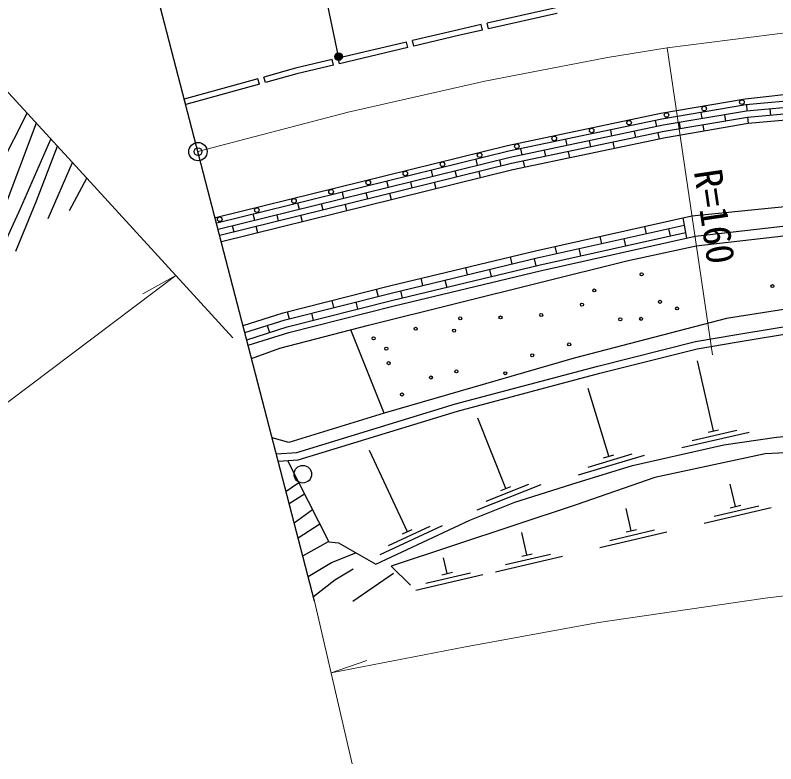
# Model space of a CAD drawing. Units: millimetres at full size, sheet at 1:1000; details may follow other scales. Extents: x 40000 to 680000, y 20000 to 380000.
# Drawn here: x 365654 to 415380, y 245077 to 294048 of the extents above; entities that cross this region are included whole.
import ezdxf
from ezdxf.enums import TextEntityAlignment as Align

# ---------------------------------------------------------------- set-up
doc = ezdxf.new("R2010")
doc.units = ezdxf.units.MM
doc.header["$LTSCALE"] = 1000
doc.header["$PDMODE"] = 32
doc.header["$PDSIZE"] = 500
doc.linetypes.add('CHAIN', pattern=[18.5, 12, -1.5, 3.5, -1.5])
for name, color, linetype, lineweight in [('M-BGD', 7, 'Continuous', 25), ('M-BGD-EXST', 7, 'Continuous', 25), ('M-BMK', 2, 'CHAIN', 13), ('M-BMK-OTRS', 5, 'Continuous', 25), ('M-BMK-SRVR', 3, 'Continuous', 25), ('M-STR-HTXT', 7, 'Continuous', 13)]:
    doc.layers.add(name, color=color, linetype=linetype, lineweight=lineweight)
doc.layers.add('M-OTRS', color=6, linetype='Continuous')
doc.styles.add('ＭＳ ゴシック', font='')
doc.styles.get('ＭＳ ゴシック').set_extended_font_data('MS Gothic')

msp = doc.modelspace()

# ---------------------------------------------------------------- hatches: boundary and pattern name
at = {"layer": 'M-BGD-EXST'}
msp.add_hatch(color=256, dxfattribs=at).paths.add_polyline_path([(387013, 291459, -1), (386574, 291220, -0.41421), (386674, 291559, -0.41421)])

# ---------------------------------------------------------------- linework, layer by layer
at = {"layer": 'M-BGD'}
for p, q in [((396198, 293074), (396118, 293430)), ((396588, 293161), (396508, 293517)), ((391244, 292294), (386768, 291233)), ((391328, 291939), (386852, 290878)), ((391328, 291939), (391244, 292294)), ((391718, 292031), (391633, 292386)), ((386463, 290786), (386379, 291141)), ((386852, 290878), (386768, 291233)), ((382007, 289647), (381910, 289998)), ((381524, 289891), (376706, 288555)), ((381622, 289540), (376804, 288203)), ((381622, 289540), (381524, 289891)), ((376804, 288203), (376706, 288555)), ((413518, 287783), (413482, 288195)), ((410561, 287281), (410491, 287690)), ((412109, 287125), (412039, 287534)), ((415049, 287503), (415012, 287916)), ((407607, 286760), (407521, 287166)), ((409152, 286620), (409082, 287028)), ((413592, 286957), (413555, 287370)), ((404671, 286143), (404585, 286549)), ((406224, 286046), (406139, 286452)), ((410700, 286464), (410631, 286872)), ((401735, 285527), (401650, 285932)), ((407777, 285949), (407692, 286355)), ((403288, 285429), (403203, 285835)), ((404841, 285332), (404756, 285738)), ((398799, 284910), (398714, 285315)), ((400352, 284813), (400267, 285218)), ((401905, 284715), (401820, 285121)), ((395880, 284218), (395781, 284620)), ((397436, 284175), (397336, 284578)), ((398969, 284099), (398884, 284504)), ((367801, 280757), (369406, 284410)), ((392968, 283498), (392868, 283901)), ((394523, 283456), (394424, 283858)), ((396079, 283413), (395980, 283815)), ((369194, 281267), (370342, 283393)), ((390055, 282779), (389956, 283181)), ((391611, 282736), (391511, 283139)), ((393166, 282694), (393067, 283096)), ((387143, 282060), (387043, 282462)), ((388698, 282017), (388599, 282419)), ((390254, 281974), (390155, 282377)), ((384230, 281340), (384131, 281743)), ((385786, 281298), (385687, 281700)), ((387342, 281255), (387242, 281657)), ((381318, 280621), (381218, 281023)), ((382873, 280578), (382774, 280980)), ((384429, 280535), (384330, 280938)), ((409292, 280785), (409542, 279470)), ((379961, 279859), (379862, 280261)), ((381517, 279816), (381417, 280218)), ((406798, 280229), (406904, 279755)), ((408368, 280082), (408473, 279608)), ((403870, 279576), (403976, 279102)), ((405440, 279429), (405545, 278955)), ((400942, 278922), (401048, 278449)), ((402512, 278776), (402617, 278302)), ((398013, 278241), (398126, 277769)), ((399584, 278119), (399698, 277647)), ((395095, 277540), (395209, 277068)), ((396667, 277419), (396781, 276947)), ((392178, 276839), (392292, 276368)), ((393750, 276718), (393864, 276246)), ((389258, 276127), (389377, 275657)), ((390833, 276017), (390946, 275546)), ((386350, 275392), (386469, 274921)), ((387923, 275289), (388042, 274819)), ((383441, 274656), (383560, 274186)), ((385015, 274553), (385134, 274083)), ((382126, 273747), (382273, 273285)), ((389781, 268014), (387590, 273462)), ((411302, 266852), (410260, 271431)), ((404460, 265197), (403121, 269621)), ((397734, 263081), (395893, 267697)), ((409242, 265767), (413629, 266766)), ((409906, 266226), (412831, 266892)), ((410961, 266774), (411643, 266930)), ((391294, 260260), (388807, 265575)), ((402480, 263971), (406787, 265275)), ((403111, 264476), (405983, 265345)), ((404125, 265096), (404795, 265299)), ((383360, 262918), (384189, 263475)), ((395867, 261690), (400047, 263358)), ((396452, 262247), (399239, 263359)), ((397409, 262952), (398059, 263211)), ((412747, 261910), (412407, 263371)), ((383570, 262107), (384564, 262736)), ((383899, 260838), (385082, 261716)), ((405929, 260324), (405589, 261785)), ((410691, 260816), (415074, 261835)), ((411354, 261278), (414276, 261957)), ((412406, 261830), (413088, 261989)), ((384155, 259854), (385562, 260770)), ((389510, 258763), (393586, 260669)), ((390062, 259352), (392779, 260623)), ((390977, 260111), (391611, 260408)), ((399111, 258739), (398771, 260200)), ((403873, 259230), (408256, 260249)), ((404536, 259692), (407458, 260372)), ((405588, 260245), (406270, 260404)), ((384458, 258685), (386146, 259620)), ((397055, 257645), (401438, 258664)), ((397718, 258107), (400640, 258786)), ((398770, 258660), (399452, 258818)), ((393896, 257526), (393656, 258556)), ((393555, 257447), (394237, 257605)), ((390381, 257522), (387726, 255696)), ((391840, 256432), (396223, 257451)), ((392503, 256894), (395425, 257574))]:
    msp.add_line(p, q, dxfattribs=at)
for points in [[(401009, 294526), (400990, 294522), (396508, 293517)], [(401077, 294167), (401064, 294165), (396588, 293161)], [(396118, 293430), (394631, 293097), (391633, 292386)], [(396198, 293074), (394713, 292741), (391718, 292031)], [(386379, 291141), (383982, 290573), (381910, 289998)], [(386463, 290786), (384073, 290220), (382007, 289647)], [(460564, 288482), (454059, 289061), (447428, 289448), (433608, 289911), (427106, 289864), (421183, 289438), (413372, 288549), (407866, 287608), (397840, 285501), (378746, 280785)], [(467973, 287723), (467335, 287153), (460584, 287233), (460580, 287966), (455829, 288461), (433283, 289306), (427313, 289422), (421147, 288879), (413419, 288190), (407934, 287253), (397920, 285149), (378833, 280434)], [(459944, 287892), (433271, 288892), (427327, 289007), (421183, 288467), (413472, 287778), (408011, 286845), (398013, 284745), (378932, 280032)], [(457255, 287578), (433259, 288478), (427342, 288592), (421220, 288054), (413525, 287367), (408089, 286438), (398105, 284340), (379032, 279629)], [(469275, 287654), (467711, 285668), (454547, 286207), (454565, 287264), (433247, 288063), (427356, 288177), (421256, 287641), (413579, 286956), (408167, 286031), (398197, 283936), (379131, 279227)], [(360584, 274037), (362763, 279535), (364722, 284245), (366445, 287629)], [(367034, 286988), (364778, 281014), (362669, 276508)], [(380550, 273756), (383169, 274587), (390114, 276344), (399670, 278639), (409895, 280920), (420516, 281991), (429150, 282397), (440023, 282580), (446867, 282448), (454677, 281267), (458702, 280885), (463127, 280619), (468076, 280414), (470083, 280318), (475115, 287343)], [(380886, 272459), (383535, 273299), (390434, 275044), (399972, 277335), (410109, 279596), (421174, 280853), (428500, 281467), (437912, 281484), (446208, 281359), (454787, 279928), (458715, 279784), (463443, 279568), (468137, 279337), (470870, 279296), (476241, 287283)], [(364047, 277155), (365993, 281405), (367991, 285949)], [(365703, 278603), (367041, 281897), (368411, 285492)], [(381110, 271594), (382948, 272261), (388752, 273762), (405644, 277971), (410184, 278959), (426376, 280819), (438838, 280940)], [(380672, 273286), (383302, 274120), (390230, 275872), (399779, 278166), (409382, 280308)], [(380794, 272816), (383434, 273653), (390346, 275401), (399889, 277693), (409473, 279831)], [(426138, 276410), (412148, 274216), (402188, 271612), (389781, 268014), (383544, 266087), (382457, 266402)], [(382729, 265352), (384063, 265447), (394436, 268616), (403749, 271096), (410135, 272702), (412832, 273168), (420343, 274398), (427143, 275243), (431539, 266711)], [(382853, 264872), (384153, 264964), (394570, 268148), (403871, 270624), (410236, 272225), (412912, 272687), (420413, 273916), (426865, 274718), (431106, 266488)], [(389225, 258146), (395375, 261023), (398315, 262196), (402394, 263488), (406016, 264584), (411986, 265943), (415432, 266436), (420476, 266908)], [(420023, 265605), (414695, 265360), (407472, 263805), (402333, 262011), (390233, 258004), (391499, 256758)], [(383458, 264915), (386156, 259599), (386789, 259532), (389225, 258146)], [(384811, 257322), (386331, 258249), (387925, 258886)], [(387741, 257806), (386544, 257099), (385152, 256007)]]:
    msp.add_lwpolyline(points, dxfattribs=at)
for centre, radius in [((413165, 288361), 150), ((410700, 287940), 150), ((408236, 287519), 150), ((405787, 287018), 150), ((403340, 286504), 150), ((400894, 285990), 150), ((398447, 285476), 150), ((396016, 284896), 150), ((393589, 284297), 150), ((391162, 283697), 150), ((388734, 283098), 150), ((386307, 282498), 150), ((383880, 281899), 150), ((381453, 281299), 150), ((379026, 280700), 150), ((406606, 277093), 100), ((403511, 276042), 100), ((415163, 276325), 100), ((402706, 275113), 100), ((407814, 275299), 100), ((400044, 274433), 100), ((408928, 274866), 100), ((394750, 274216), 100), ((397381, 274278), 100), ((405213, 274154), 100), ((406575, 274185), 100), ((391840, 273536), 100), ((394348, 273412), 100), ((389084, 272912), 100), ((401870, 272515), 100), ((389913, 272233), 100), ((399455, 271803), 100), ((390067, 271287), 100), ((394502, 270751), 100), ((397691, 270627), 100), ((392831, 270349), 100), ((390942, 269235), 100), ((384457, 264020), 574)]:
    msp.add_circle(centre, radius, dxfattribs=at)
at = {"layer": 'M-BGD-EXST'}
msp.add_line((386793, 291340), (383866, 305551), dxfattribs=at)
msp.add_circle((386793, 291340), 250, dxfattribs=at)
at = {"layer": 'M-BMK'}
msp.add_lwpolyline([(377602, 285123), (387427, 287714), (396355, 289730), (404373, 291280), (408277, 291904), (417689, 293113), (425705, 293806), (437560, 293930), (447800, 293624), (458389, 292931), (470659, 292229), (476066, 291901), (506337, 290003), (539027, 287964), (567059, 286040), (570370, 285888), (575418, 285934)], dxfattribs=at)
at = {"layer": 'M-BMK-OTRS'}
for p, q in [((370342, 283393), (326597, 330948)), ((385225, 255726), (368951, 318489))]:
    msp.add_line(p, q, dxfattribs=at)
at = {"layer": 'M-BMK-SRVR'}
msp.add_circle((377602, 285123), 600, dxfattribs=at)
at = {"layer": 'M-OTRS'}
msp.add_point((377602, 285123), dxfattribs=at)
at = {"layer": 'M-STR-HTXT'}
for p, q in [((408277, 291904), (411234, 271829)), ((379878, 272932), (370342, 283393)), ((376156, 277015), (374008, 275826)), ((385225, 255726), (387690, 245077)), ((386313, 251027), (388635, 251824))]:
    msp.add_line(p, q, dxfattribs=at)
for points in [[(343859, 252657), (362496, 266730), (376156, 277015)], [(457388, 259194), (448792, 259022), (441032, 258469), (431431, 257820), (423065, 256923), (414679, 255919), (403779, 254316), (395101, 252728), (386313, 251027)]]:
    msp.add_lwpolyline(points, dxfattribs=at)

# ---------------------------------------------------------------- texts
at = {"layer": 'M-STR-HTXT', "style": 'ＭＳ ゴシック'}
msp.add_text('R=160', height=1833, rotation=278.378, dxfattribs=at).set_placement((409478, 283754), align=Align.BOTTOM_LEFT)

doc.saveas('drawing.dxf')
